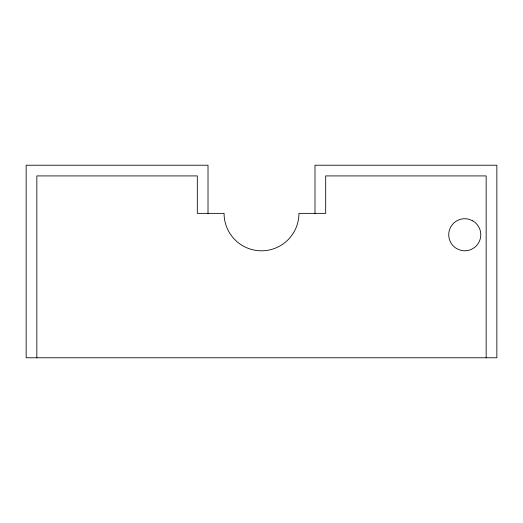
<?xml version="1.0" encoding="UTF-8"?>
<svg xmlns="http://www.w3.org/2000/svg" width="523" height="523" viewBox="0 0 523 523"><rect width="100%" height="100%" fill="white"/><g stroke="black" fill="none" stroke-linecap="round" stroke-linejoin="round"><path stroke-width="0.78" d="M486.155 357.778L486.155 175.918L325.685 175.918L325.685 213.358L298.94 213.358A37.44 37.44 0 0 1 261.5 250.805A37.44 37.44 0 0 1 224.06 213.358L197.315 213.358L197.315 175.918L36.845 175.918L36.845 357.778M314.99 213.358L314.99 165.222L496.85 165.222L496.85 357.778L26.15 357.778L26.15 165.222L208.01 165.222L208.01 213.358M472.779 220.856L468.909 219.255A16.05 16.05 0 0 0 456.736 248.654L460.606 250.256A16.05 16.05 0 0 0 472.779 220.856"/></g></svg>
